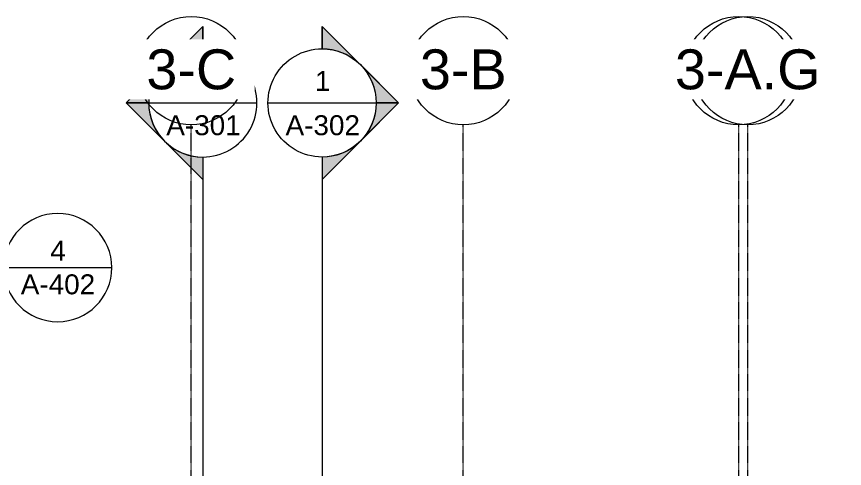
# Model space of a CAD drawing. Header units: inches. Extents: x -55396 to -733, y -290 to 853.
# Drawn here: x -22710 to -21976, y 269 to 670 of the extents above; entities that cross this region are included whole.
import ezdxf

# ---------------------------------------------------------------- set-up
doc = ezdxf.new("R2010")
doc.units = ezdxf.units.IN
doc.header["$MEASUREMENT"] = 0
doc.linetypes.add('Grid Line 1_2_', pattern=[0.8749999999999999, 0.4999999999999999, -0.125, 0.125, -0.125])
for name, color, linetype, lineweight in [('A-ANNO-SYMB', 150, 'Continuous', 9), ('G-ANNO-SYMB', 111, 'Continuous', 9), ('S-GRID', 1, 'Continuous', 9), ('S-GRID-IDEN', 1, 'Continuous', 9)]:
    doc.layers.add(name, color=color, linetype=linetype, lineweight=lineweight)
doc.styles.add('Arial', font='arial.ttf', dxfattribs={"height": 35.40718562874248})
doc.styles.add('Arial_1', font='arial.ttf', dxfattribs={"height": 17.70359281437124})

# ---------------------------------------------------------------- blocks, each defined once
blk = doc.blocks.new('Section - Section Head - Filled-1526-Section 13')
at = {"layer": 'G-ANNO-SYMB'}
h = blk.add_hatch(color=256, dxfattribs=at)
edge = h.paths.add_edge_path(flags=0)
edge.add_arc((-24148.83531033965, 593.1570754422743), 48.06247118192541, 89.99999999999989, 132.0783950246248, ccw=False)
edge.add_line((-24148.83531033965, 641.2195466242015), (-24148.83531033965, 661.0393264361826))
edge.add_line((-24148.83531033965, 661.0393264361826), (-24181.04422105293, 628.8304157229087))
h = blk.add_hatch(color=256, dxfattribs=at)
edge = h.paths.add_edge_path(flags=0)
edge.add_line((-24182.77643583661, 627.0982009392283), (-24216.71756133356, 593.1570754422743))
edge.add_line((-24216.71756133356, 593.1570754422743), (-24196.83531033965, 593.1570754422742))
edge.add_arc((-24148.83531033965, 593.1570754422736), 47.99999999999782, 135.0000000000001, 179.9999999999997, ccw=False)
h = blk.add_hatch(color=256, dxfattribs=at)
edge = h.paths.add_edge_path(flags=0)
edge.add_arc((-24148.83531033965, 593.157075442274), 47.99999999999965, 180, 225.0000000000013, ccw=False)
edge.add_line((-24196.83531033965, 593.1570754422743), (-24216.71756133356, 593.1570754422744))
edge.add_line((-24216.71756133356, 593.1570754422744), (-24182.77643583661, 559.21594994532))
h = blk.add_hatch(color=256, dxfattribs=at)
edge = h.paths.add_edge_path(flags=0)
edge.add_line((-24181.04422105293, 557.4837351616394), (-24148.83531033965, 525.2748244483653))
edge.add_line((-24148.83531033965, 525.2748244483653), (-24148.83531033965, 545.0946042603464))
edge.add_arc((-24148.83531033965, 593.1570754422738), 48.06247118192778, 227.9216049753765, 270, ccw=False)
for p, q in [((-24216.71756133356, 593.1570754422744), (-24148.83531033965, 661.0393264361825)), ((-24181.04422105293, 628.8304157229087), (-24148.83531033965, 661.0393264361826)), ((-24148.83531033965, 641.157075442274), (-24148.83531033965, 661.0393264361825)), ((-24148.83531033965, 661.0393264361826), (-24148.83531033965, 641.2195466242015)), ((-24216.71756133356, 593.1570754422743), (-24182.77643583661, 627.0982009392283)), ((-24216.71756133356, 593.1570754422744), (-24148.83531033965, 525.2748244483657)), ((-24196.83531033965, 593.1570754422742), (-24216.71756133356, 593.1570754422743)), ((-24182.77643583661, 559.21594994532), (-24216.71756133356, 593.1570754422744)), ((-24216.71756133356, 593.1570754422744), (-24196.83531033965, 593.1570754422743)), ((-24148.83531033965, 525.2748244483653), (-24181.04422105293, 557.4837351616394)), ((-24148.83531033965, 545.1570754422742), (-24148.83531033965, 525.2748244483657)), ((-24148.83531033965, 545.0946042603464), (-24148.83531033965, 525.2748244483653))]:
    blk.add_line(p, q, dxfattribs=at)
for centre, radius, start, end in [((-24148.83531033965, 593.157075442274), 47.99999999999977, 89.9999999999998, 269.9999999999994), ((-24148.83531033965, 593.1570754422743), 48.06247118192541, 89.99999999999952, 132.0783950246244), ((-24148.83531033965, 593.157075442274), 48, 269.9999999999996, 90), ((-24148.83531033965, 593.1570754422736), 47.99999999999782, 134.9999999999997, 179.9999999999993), ((-24148.83531033965, 593.157075442274), 47.99999999999965, 179.9999999999996, 225.000000000001), ((-24148.83531033965, 593.1570754422738), 48.06247118192778, 227.9216049753762, 269.9999999999996)]:
    blk.add_arc(centre, radius, start, end, dxfattribs=at)
blk = doc.blocks.new('Section - Callout Head-19020-Section 13')
at = {"layer": 'A-ANNO-SYMB'}
blk.add_line((-22721.64263496452, 447.0197452597603), (-22625.64263496452, 447.0197452597603), dxfattribs=at)
for radius, start, end in [(48, 0, 179.9999999999998), (47.99999999999991, 179.9999999999999, 359.9999999999994)]:
    blk.add_arc((-22673.64263496452, 447.0197452597603), radius, start, end, dxfattribs=at)
blk = doc.blocks.new('Grid - Grid Head - Circle-14747-Section 13')
at = {"layer": 'S-GRID-IDEN'}
blk.add_circle((-23085.89022535236, 621.7647821060497), 48, dxfattribs=at)

msp = doc.modelspace()

# ---------------------------------------------------------------- linework, layer by layer
at = {"layer": 'G-ANNO-SYMB'}
for p, q in [((-22592.94179359414, 593.157075442274), (-22496.94179359414, 593.157075442274)), ((-22487.17361941264, 593.157075442274), (-22391.17361941264, 593.157075442274)), ((-22544.94179359415, 545.1570754422745), (-22544.94179359415, -79.66080684492748)), ((-22439.17361941265, 545.1570754422745), (-22439.17361941265, -79.66080684492748))]:
    msp.add_line(p, q, dxfattribs=at)
at = {"layer": 'S-GRID', "linetype": 'Grid Line 1_2_'}
for p, q in [((-22555.14022535237, -131.9999999999999), (-22555.14022535237, 573.7647821060501)), ((-22313.89022535237, -131.9999999999999), (-22313.89022535237, 573.7647821060501)), ((-22069.64022535245, -131.9999999999999), (-22069.64022535245, 573.7647821060501)), ((-22061.64022535245, -131.9999999999999), (-22061.64022535245, 573.7647821060501))]:
    msp.add_line(p, q, dxfattribs=at)

# ---------------------------------------------------------------- block references
at = {"layer": 'A-ANNO-SYMB'}
msp.add_blockref('Section - Callout Head-19020-Section 13', (0, 0), dxfattribs=at)
at = {"layer": 'G-ANNO-SYMB'}
msp.add_blockref('Section - Section Head - Filled-1526-Section 13', (1603.893516745532, 0), dxfattribs=at)
at = {"layer": 'G-ANNO-SYMB', "extrusion": (0, 0, -1)}
msp.add_blockref('Section - Section Head - Filled-1526-Section 13', (46588.00892975232, 0), dxfattribs=at)
at = {"layer": 'S-GRID-IDEN'}
for p in [(530.7500000000158, 0), (772.0000000000167, 0), (1016.249999999936, 0)]:
    msp.add_blockref('Grid - Grid Head - Circle-14747-Section 13', p, dxfattribs=at)

# ---------------------------------------------------------------- texts
at = {"layer": 'A-ANNO-SYMB', "char_height": 17.70359281437124, "attachment_point": 2, "line_spacing_factor": 0.9385317878468563, "style": 'Arial_1'}
for s, insert, width in [('4', (-22673.36578819593, 470.8373589619504), 16.41599999999998), ('A-402', (-22673.36578819593, 441.0726314066786), 78.62399999999991)]:
    msp.add_mtext(s, dxfattribs=dict(at, insert=insert, width=width))
at = {"layer": 'G-ANNO-SYMB', "char_height": 17.70359281437124, "attachment_point": 2, "line_spacing_factor": 0.9385317878468563, "style": 'Arial_1'}
for s, insert, width in [('2', (-22544.32705363226, 621.4953245809787), 16.41599999999998), ('1', (-22438.55887945076, 621.4953245809786), 16.41599999999998), ('A-301', (-22544.32705363227, 582.2228362023131), 78.62399999999991), ('A-302', (-22438.55887945077, 582.222836202313), 78.62399999999991)]:
    msp.add_mtext(s, dxfattribs=dict(at, insert=insert, width=width))
at = {"layer": 'S-GRID-IDEN', "insert": (-22781.39945265443, 640.6385190159152), "char_height": 35.40718562874248, "width": 180.1439999999998, "attachment_point": 2, "line_spacing_factor": 0.9385317878468563, "style": 'Arial', "bg_fill": 3, "box_fill_scale": 1.25, "bg_fill_color": 0, "bg_fill_transparency": 0}
msp.add_mtext('1-13.G', dxfattribs=at)

# ---------------------------------------------------------------- next in the draw order: texts
at = {"layer": 'S-GRID-IDEN', "char_height": 35.40718562874248, "attachment_point": 2, "line_spacing_factor": 0.9385317878468563, "style": 'Arial', "bg_fill": 3, "box_fill_scale": 1.25, "bg_fill_color": 0, "bg_fill_transparency": 0}
for s, insert, width in [('3-D.G', (-22791.39945265443, 640.6385190159152), 156.8159999999998), ('3-C', (-22555.14945265443, 640.6385190159152), 94.60799999999989), ('3-B', (-22313.89945265443, 640.6385190159152), 91.5839999999999), ('3-A', (-22069.64945265451, 640.6385190159152), 91.5839999999999)]:
    msp.add_mtext(s, dxfattribs=dict(at, insert=insert, width=width))

# ---------------------------------------------------------------- next in the draw order: block references
at = {"layer": 'S-GRID-IDEN'}
msp.add_blockref('Grid - Grid Head - Circle-14747-Section 13', (1024.249999999939, 0), dxfattribs=at)

# ---------------------------------------------------------------- next in the draw order: texts
at = {"layer": 'S-GRID-IDEN', "insert": (-22061.6494526545, 640.6385190159152), "char_height": 35.40718562874248, "width": 153.7919999999998, "attachment_point": 2, "line_spacing_factor": 0.9385317878468563, "style": 'Arial', "bg_fill": 3, "box_fill_scale": 1.25, "bg_fill_color": 0, "bg_fill_transparency": 0}
msp.add_mtext('3-A.G', dxfattribs=at)

doc.saveas('drawing.dxf')
